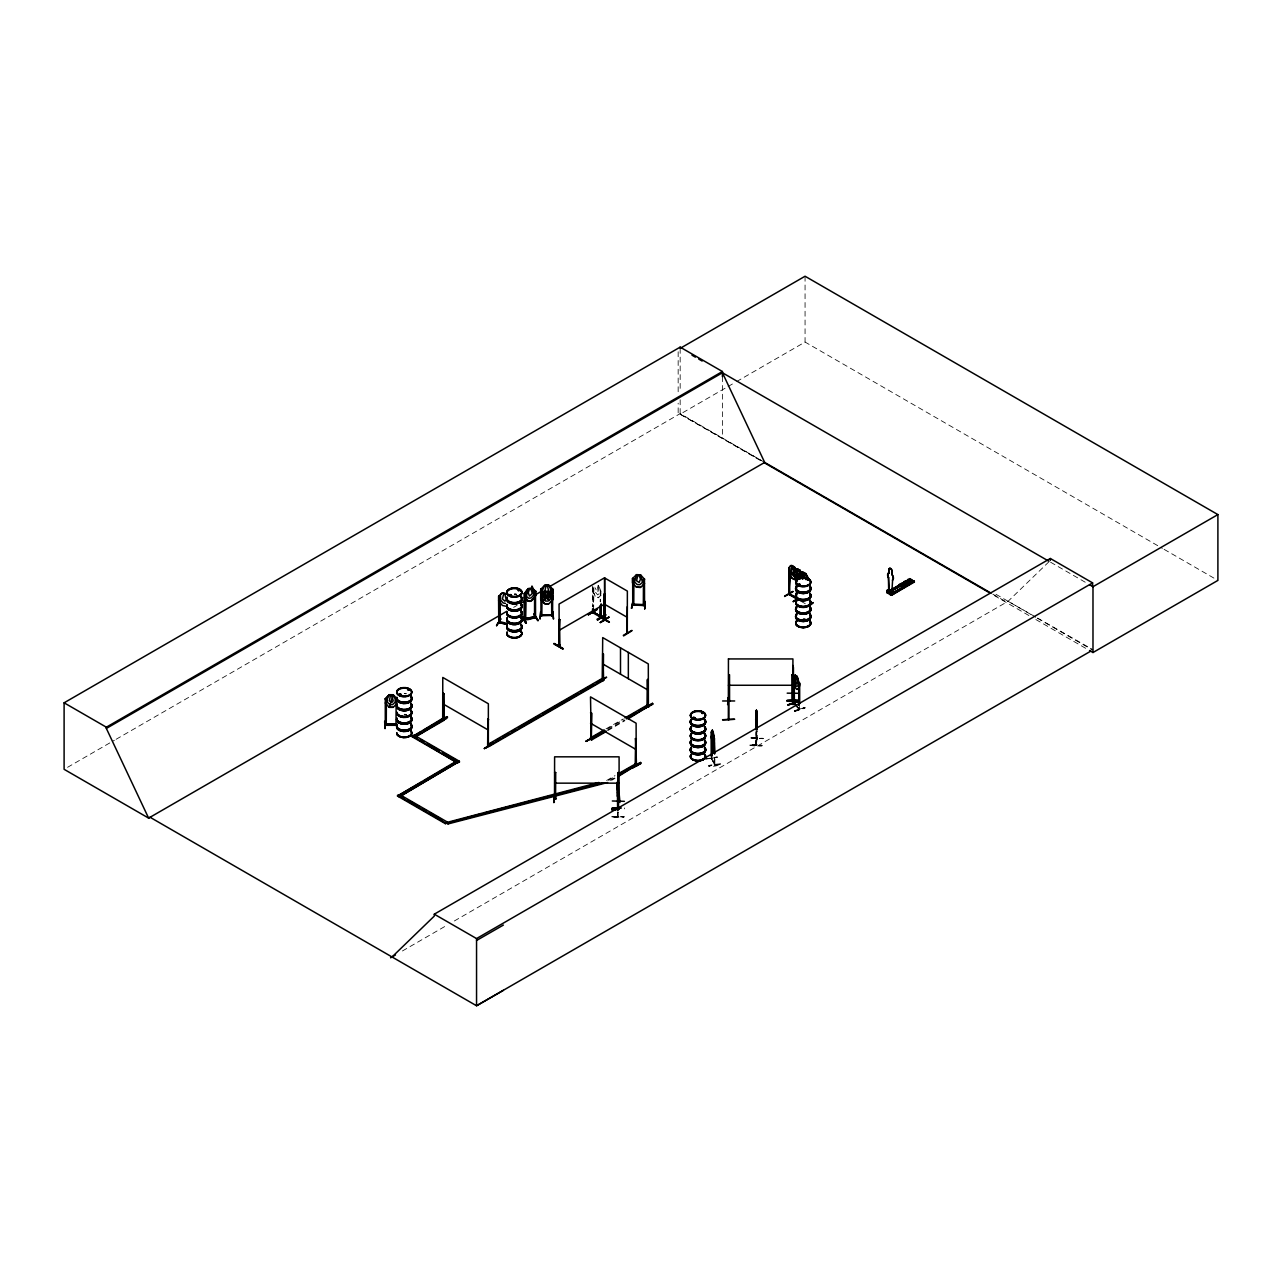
<?xml version="1.0" encoding="UTF-8"?>
<svg xmlns="http://www.w3.org/2000/svg" width="1282" height="1282" viewBox="0 0 1282 1282"><rect width="100%" height="100%" fill="white"/><g stroke="black" fill="none" stroke-linecap="round" stroke-linejoin="round"><path stroke-width="0.75" stroke-dasharray="5 3.75" d="M749.922 745.451C773.334 748.031 757.358 742.15 749.922 745.467M600.28 590.633L600.2 601.899M751.028 738.128L763.143 738.352L751.092 737.711M755.915 744.602L756.829 730.98M755.899 731.509L755.787 745.371L756.845 738.416M757.293 738.112L757.213 739.201L757.245 730.996M717.343 757.358L705.645 759.152M617.7 812.467L617.716 816.938L618.116 812.467M618.18 816.842L618.084 811.859M711.318 758.431L714.859 765.114L714.827 755.643M712.071 758.063L711.558 759.152L711.35 757.55M714.138 764.505C717.151 766.86 707.103 749.666 714.106 763.752M755.851 744.698L756.268 745.387L756.316 731.541M757.197 738.16L756.22 745.323L756.22 732.166M798.718 708.049L799.119 708.786M799.295 705.757L799.359 709.587L798.75 708.978M799.648 708.449L799.712 709.459L795.513 705.26M454.357 920.973L1008.085 601.29L1048.932 561.772M601.082 595.265L598.133 597.845L600.986 595.185L600.889 591.13L598.229 585.265L601.082 591.098L600.2 590.714M67.561 767.309L114.386 740.275M116.117 739.281L680.165 413.621L764.681 462.417L678.162 413.06L678.162 403.173M680.165 399.776L680.165 414.182L726.365 387.501M728.064 386.507L734.923 382.565M736.621 381.571L805.064 342.054L1162.389 548.359M513.633 607.364L517.095 605.36M598.085 585.409L599.479 593.438L597.62 594.864L593.87 590.217M592.38 590.361L595.377 596.034L598.181 597.668M600.2 590.617L600.889 591.13M595.233 596.178L592.476 590.297L592.476 587.525M605.969 728.897L623.244 718.93M607.7 728.737L623.244 719.747M607.636 729.859L624.911 719.891M607.636 730.692L624.911 720.708M606.626 780.466L615.007 775.626M608.309 780.321L615.007 776.459M609.96 780.466L614.991 777.565M611.642 780.321L614.991 778.382M402.42 950.972L447.434 924.979M798.686 708.225L796.699 705.757M794.295 710.725C826.922 700.469 772.373 718.497 804.808 707.327M794.295 711.27L804.824 707.744M794.632 711.542L805.112 708.097M705.517 758.912L717.359 756.957L709.571 758.704M611.883 816.458C649.157 817.099 586.691 817.339 623.965 816.41M611.883 816.874L623.965 816.938L611.883 816.987M751.028 737.567L763.078 738.736M751.044 737.983L763.094 738.576M799.231 707.936L799.247 709.571L795.16 705.388M711.911 757.534L711.638 758.159M1008.085 601.29L1035.856 617.123M1037.587 618.116L1093.113 649.782M1164.12 549.353L1217.9 580.409M1050.599 562.221L1086.207 582.781M995.986 594.303L1035.68 617.219M1037.41 618.212L1092.601 650.086M992.813 594.143L1006.642 602.123M680.165 414.182L760.514 460.575M994.287 595.537L1028.917 615.536M1035.84 619.527L1087.793 649.525M800.962 601.242L805.945 604.11M714.362 765.098L714.138 758.864M617.652 816.794L617.668 811.859M597.46 586.771L598.085 591.355L597.14 592.412L595.297 587.893M805.064 276.239L805.064 342.054M798.686 707.952L798.702 709.074M756.733 731.605L756.733 739.201M722.423 376.716L722.423 438.572M714.427 757.582L714.459 765.178M711.542 758.095L711.67 759.184M680.165 348.367L680.165 391.875M678.162 351.749L678.162 393.286M624.414 807.948L624.414 808.894M600.489 590.441L600.489 601.723M593.87 587.076L593.662 607.187M593.374 588.55L593.374 607.364M592.893 587.941L592.893 606.739M592.572 586.211L592.588 606.915M803.221 618.469A7.5 4.327 0 0 1 805.16 618.629M514.354 594.367A7.644 4.407 0 0 1 516.342 594.528M404.247 714.667A7.644 4.407 0 0 1 406.234 714.811M749.97 744.986L762.021 745.691L749.97 744.986M720.516 763.784C695.261 766.091 716.862 768.255 720.516 763.784M720.516 764.152L708.85 766.027L720.516 764.216M516.309 594.159A7.532 4.343 0 0 0 514.354 594.015A7.548 4.359 0 0 1 516.309 594.159M406.202 693.754A7.532 4.343 0 0 0 404.247 693.61A7.548 4.359 0 0 1 406.202 693.738M406.202 714.459A7.532 4.343 0 0 0 404.247 714.314A7.548 4.359 0 0 1 406.202 714.443"/><path stroke-width="1.5" d="M617.539 788.254L617.459 784.071L617.668 796.603L617.716 794.632M617.459 784.231L617.62 781.716L617.636 810.032M792.885 667.361C793.382 660.743 792.052 674.669 793.254 674.22L793.318 703.706C794.984 705.084 792.244 700.95 794.375 703.097M611.802 809.823L615.248 809.775M722.583 700.982L734.682 700.966M617.507 786.908L617.636 783.142M799.087 700.581C784.712 702.921 780.866 699.027 799.087 700.212M786.988 700.533L799.087 700.645M792.725 673.066L792.869 667.553M799.071 701.03L786.988 700.837M617.475 784.808L617.62 781.86M755.739 718.305L756.492 710.18L756.22 728.4M792.965 676.303L792.885 667.762M617.539 790.081L617.507 790.161M711.542 732.711L711.638 755.354M714.138 753.223L714.058 737.967M714.074 738.208L714.827 753.768M384.632 721.526L385.081 728.577L385.177 721.061M386.555 698.706L385.273 698.962L386.507 698.818M384.985 728.448L385.081 721.526M385.273 702.985L389.183 707.311L393.27 707.263L397.308 703.129M396.154 724.058L397.003 724.074L385.417 723.929L385.241 724.923L397.132 725.067M386.251 724.33L385.193 724.282L386.379 724.01M386.395 698.93L386.251 725.292L386.235 698.626M389.247 694.892L393.205 694.924L395.176 699.043L395.176 702.167L392.564 704.635L389.92 704.619L387.26 702.103L387.26 698.978L389.247 694.892L385.273 698.962L389.183 694.7L393.27 694.732L397.308 699.027M391.875 695.373L393.221 700.853L391.875 702.472L389.263 700.821L390.545 695.357M393.27 694.732L389.183 707.311L393.27 707.343M396.026 698.978L397.132 698.738M396.186 698.738L395.978 725.003M396.026 724.09L396.987 724.378M617.443 783.558L618.068 784.328L617.62 781.716M617.668 796.459L617.716 794.76M756.268 712.375L755.899 729.634M787.196 693.161L799.279 693.306M617.555 792.516L617.523 793.494L617.475 787.933M793.366 677.281C795.128 678.819 791.811 676.095 795.305 675.005L797.324 677.12L799.263 683.274L799.295 703.882M798.766 682.633L798.75 705.212M756.252 718.625L756.364 716.269M890.397 590.505L888.698 591.13L888.41 577.749A4.038 2.324 60 0 1 889.003 572.91L889.179 569.256A2.019 1.17 60 0 1 890.605 568.439A2.019 1.17 60 0 1 892.032 570.907L892.032 574.448A4.038 2.324 60 0 1 892.609 579.977L891.839 592.428L888.538 590.794L890.493 590.345M796.587 572.269L797.388 572.846M802.74 571.836L805.689 573.535L808.766 579.079L807.644 578.839M789.375 593.165L789.76 594.8L789.568 568.118M528.184 588.678L524.338 593.582L525.7 593.342L525.46 619.783L525.732 593.229L524.354 593.358L524.434 619.959L524.498 593.582L528.136 588.614L532.03 587.877L535.7 591.322C533.809 593.935 529.418 575.778 533.825 594.848L531.357 597.845L528.873 598.357L526.373 596.402L528.136 588.614M499.74 596.595L498.682 596.386L499.692 596.226M542.046 589.319L540.86 589.159L540.988 615.793L541.821 615.793L542.11 589.287L540.86 589.399M633.661 578.47L632.667 578.422L632.747 605.072L632.539 603.79L633.645 603.758L633.773 605.104L633.885 578.615L632.475 578.615L636.497 574.64L640.567 574.833L644.574 579.288M712.584 731.557L712.92 739.313L712.712 731.541M888.875 591.29L889.211 590.97M890.012 589.8L889.708 590.601L888.458 589.8C888.394 595.457 889.596 592.749 890.173 589.72M603.277 679.893L601.819 678.643L487.833 744.457L487.641 745.723L487.881 719.138L488.346 746.14L488.362 703.754L442.771 677.441L442.691 719.811L442.675 718.753L443.796 718.994M442.979 719.539C446.521 720.837 452.963 711.526 438.572 721.558M488.234 746.06C488.378 745.451 487.048 743.56 489.484 745.419L603.485 679.604M591.371 738.736L590.505 738.24M591.579 738.512L590.425 738.192L590.441 739.249L591.258 739.698L591.579 713.145L590.505 712.872L591.29 713.321M602.46 679.204L603.598 680.373L602.7 653.58L602.62 679.861M618.357 776.443L636.785 764.985L635.135 764.024L636.401 764.393L635.535 763.896L618.357 773.703M631.353 608.309L633.036 600.841L631.946 608.197M636.497 574.64L634.558 581.964L637.218 584.576L639.846 584.704L642.458 582.348L640.567 574.833M632.763 605.04L644.59 605.328M632.763 604.078L644.301 604.639M637.843 575.426L639.157 575.49L640.503 579.127L639.157 582.509L636.561 580.762L637.859 575.362M644.59 583.39L640.567 587.444L636.497 587.172M636.545 587.14L640.503 587.332M643.34 579.192L644.461 578.999L644.558 605.569L632.635 604.992M644.461 578.999L643.42 579.224M643.34 605.569L643.452 578.951M643.227 604.816L644.59 604.367M644.734 608.934L645.167 601.466M644.686 608.886L645.167 601.835M755.803 718.978L756.316 729.65M756.829 717.808L756.364 710.18M756.316 718.369L756.124 719.394L756.011 718.545M756.492 722.711L756.011 725.051L756.701 716.237M600.2 605.665L600.297 617.459L609.383 622.091L600.665 616.77M601.05 616.482C599.479 616.001 601.194 616.674 600.97 604.223M601.258 604.062L601.226 617.139M796.539 572.157L796.507 598.79L788.831 594.351L788.879 567.958C795.417 556.34 786.459 589.416 790.065 594.624L789.76 594.8M789.76 594.111L796.795 597.556L796.539 598.774M711.734 733.288L712.359 730.131L713.786 737.711L713.096 741.861L711.734 736.413M600.2 622.427L608.934 617.107L600.377 622.459M795.882 676.367L795.225 681.127L796.539 684.043L797.212 681.271L795.994 676.335M399.423 695.261L399.423 694.315M401.298 694.844L399.663 694.203L400.465 695.132M400.945 694.572L399.744 694.748M399.487 695.116L401.186 694.363M409.343 689.908L408.109 690.101M408.862 690.277L408.91 689.412M408.605 689.363L409.022 690.245M509.851 595.505L510.957 594.608M519.37 590.137L518.232 590.521L518.793 589.88M519.114 590.377L518.633 589.8M693.802 718.513L692.825 718.096L694.764 718.433M694.812 717.984L693.225 718.433M695.116 718.273L694.171 717.696M702.119 712.808L701.783 713.129M702.776 712.904L702.151 713.129M800.24 585.121C800.721 583.422 798.125 585.986 799.439 583.999M807.083 579.704L808.317 579.913M800.881 574.865C803.686 568.663 802.067 572.862 801.394 578.422M524.242 619.703L525.508 619.735M524.642 619.927C532.126 619.559 534.882 617.235 535.604 616.37M554.048 644.141C581.259 658.756 536.197 632.731 562.67 649.013M554.449 643.836L563.07 648.692M792.597 566.548L791.603 571.484L793.446 574.16L794.391 573.102M803.798 572.99L802.804 578.967M529.466 589.063L528.264 592.877L529.466 596.082L531.982 593.935L531.982 592.108L530.716 588.807L529.418 588.999M889.836 589.944L888.907 591.082M788.206 705.084L798.686 701.558M503.682 593.79L502.432 598.998L504.884 601.146L506.15 599.784L504.916 594.047M797.676 578.759L795.785 575.201L797.196 568.775L800.048 570.314L802.804 576.179L800.048 570.314M525.732 623.212L526.341 622.555L525.732 623.228L521.646 616.61L526.373 623.1M728.352 700.549C730.291 698.337 728.4 703.786 728.561 699.988M728.897 719.779L728.849 674.845M588.31 614.751L596.803 609.815M784.6 596.499L793.109 591.563M447.001 717.007L441.857 719.987M606.642 677.329L599.8 681.303M594.736 736.445L585.842 741.268L593.454 737.374M602.3 679.107L603.566 679.444L602.844 678.979M488.057 745.467L489.484 746.236L603.598 680.373L603.437 679.316M635.135 764.024L636.192 765.578L636.112 723.208L590.505 696.879L591.29 739.65L591.579 713.145M648.388 705.324L647.138 704.956L648.388 706.286L648.307 663.916L602.7 637.587L602.332 680.133L603.437 680.277M635.215 765.066L635.632 738.592L636.497 765.402L635.632 764.905M502.416 593.069C511.742 595.681 498.922 589.544 500.541 596.771L500.541 599.896L503.041 602.909L505.525 603.437M540.651 611.61L540.059 619.094L540.732 612.107M553.856 802.5L554.417 794.984L553.856 802.516L554.449 801.987M728.16 697.568L727.663 704.635L728.272 697.648M788.943 594.383L788.943 593.422M496.567 625.263L500.797 618.677L496.567 625.632M711.35 756.62L711.318 732.054L712.359 730.131L714.459 738.833L714.427 753.832M714.298 742.919L713.289 744.954L714.459 743.015M604.575 619.334L603.518 620.376L604.447 618.869M603.646 620.248L605.328 620.296L604.864 593.742L605.328 620.296M524.354 618.725L525.444 618.453L525.332 619.446M524.45 619.623L535.604 617.331M498.57 600.489L502.352 605.473L506.198 606.274M496.647 625.776L500.637 619.126M507.111 624.142L498.762 622.635L498.906 596.082M498.65 621.658L500.044 621.658L498.842 621.401M499.804 622.924L499.627 596.258M793.382 703.69L794.375 704.058L794.279 683.338M400.833 694.796L399.631 694.251M408.109 689.732L408.349 690.245M518.537 590.377L519.322 590.393M519.274 590.601L518.329 590.601L519.114 589.912M693.578 717.359L692.857 718.273M800.16 584.993L798.205 585.121L799.039 584.047M807.356 579.865L807.836 580.281M901.342 584.656C902.945 588.967 904.531 581.515 901.214 585.521M531.982 600.329L535.78 595.361L532.03 600.409L528.136 601.13C519.066 591.755 528.569 605.184 531.934 600.232M800 576.339L798.125 576.868L797.212 574.721M554.481 797.949C556.26 796.875 556.436 800.08 554.513 799.183L554.609 756.829L619.094 756.829L619.094 799.151L618.966 797.885L617.876 798.478M554.481 798.91L555.827 798.91M729.65 700.293L728.561 700.02M791.827 674.701L792.917 674.941L791.827 674.701L791.956 701.334C789.936 699.203 795.128 700.421 791.731 700.341M797.324 689.428L799.311 687.312M540.732 614.511L541.821 614.447M540.732 615.472L541.917 615.456M551.484 614.511L552.702 614.511M551.484 615.472L552.814 615.472M540.683 589.432L544.722 585.185L548.824 585.185L552.846 589.432M540.683 595.473L544.786 591.322L546.084 585.906L547.414 585.906L548.76 591.306L547.414 592.925L544.802 591.306L542.799 595.425L542.799 598.566L545.459 601.05L548.103 601.05L550.715 598.566L550.715 595.425L548.76 591.403M552.846 589.351L552.846 593.614L548.76 597.604M552.846 593.614L548.824 597.781L544.722 597.781L540.683 593.534L540.683 589.351M552.846 599.575L548.824 603.822L544.722 603.742L540.683 599.639L540.683 595.393L544.722 591.226L548.824 591.226L552.846 595.473M605.328 619.334L604.527 619.254M626.898 632.234L627.283 632.459M604.527 620.328L604.575 577.926L627.363 591.082L627.283 633.02M392.036 956.965L434.294 916.085L434.294 914.178L1050.343 558.487L1092.601 582.893L1092.601 586.852M558.808 645.167L559.93 644.974L559.353 645.759M558.808 646.128L559.529 619.43L559.93 645.936L558.696 646.16L559.529 619.43M502.4 592.877L498.57 596.322L498.762 622.635L506.967 624.382M797.051 581.211L794.295 575.346L794.199 571.227L797.1 568.823M795.785 575.185L793.927 576.612L790.177 571.964M798.606 584.576L799.92 584.688M692.985 717.76L693.802 717.359M702.889 713.497L701.847 713.417M903.457 585.874L903.457 584.784L901.567 584.784M554.609 798.91L554.609 797.949L555.827 798.189M618.132 798.269L619.222 797.949M619.142 799.199L617.908 798.878L618.966 799.231M540.732 614.767L552.814 614.767M551.516 615.761L552.814 615.713M524.434 618.629L534.77 616.882M907.56 579.945C919.739 586.515 901.711 579.176 909.691 579.224M889.131 589.223L886.775 590.585L887.272 593.021L911.053 580.009M891.711 589.432L909.916 578.935L911.021 580.009M913.649 581.499L890.253 594.495M913.361 580.906L893.298 592.653M909.916 578.599L913.97 581.675M559.833 619.607L558.76 619.879M603.598 620.328L604.367 593.55L603.806 620.552M443.844 693.706L442.771 693.434L443.844 693.706L444.021 720.324L415.528 736.781L444.021 719.506L442.37 718.545L412.211 736.781L456.12 762.133L425.079 780.065M608.982 622.235L600.777 617.187M604.078 619.543L604.88 619.078M644.558 604.607L644.477 605.617M488.666 719.587L487.593 719.314M492.849 743.56L484.356 748.528L492.913 743.095M484.468 748.528L489.484 746.236M598.165 681.896L606.242 677.184M484.356 748.528L491.487 744.361M647.234 706.078L647.522 679.476L648.099 706.462M647.138 705.228L647.827 706.414M586.195 741.413L591.355 738.4M644.045 708.353L652.506 703.353L643.997 708.866L652.971 704.139L652.49 703.337M644.109 708.866L652.618 703.898M636.112 765.53L635.632 738.592M636.401 739.025L635.327 738.753M632.106 767.421L640.647 762.502L632.154 767.501M640.599 762.453C614.415 778.591 659.092 753.431 632.218 767.982M608.934 617.107L600.409 622.619M631.866 630.808L623.549 635.936M623.324 635.343L631.85 630.391M506.71 611.354L148.616 818.108L64.1 769.312L64.1 702.808L680.165 347.134L722.423 371.524L722.423 376.716M64.1 702.808L106.358 727.198L722.423 371.524M503.393 990.329L476.551 1005.761L150.058 817.259L148.616 818.108L106.358 728.432L722.423 372.758L1048.9 561.244M520.556 603.357L527.479 599.367M534.418 595.361L541.341 591.371M549.994 586.371L764.681 462.417L991.082 593.133M559.064 630.375L604.671 604.046M593.069 611.434L592.588 612.668L592.588 608.79M588.374 614.895L596.931 609.399L588.374 614.334M596.979 619.318L605.537 614.415M605.921 615.072L597.396 620.071L605.553 614.847M412.211 736.781L420.576 731.942M423.925 730.003L440.688 720.324M479.724 814.214L445.367 823.669L397.484 796.01L456.136 761.316M397.484 796.01L421.634 782.068M795.785 572.06L794.536 567.013L791.539 565.394L794.391 567.157L797.292 572.894L797.276 580.329M607.588 782.533L447.995 823.941L447.033 821.874L400.801 795.193L400.801 796.01L459.469 761.316L399.135 796.971M489.548 744.281L493.009 742.294M496.471 740.291L499.916 738.304M503.377 736.301L508.553 733.32M512.015 731.317L515.46 729.33M518.922 727.327L539.642 715.372M543.103 713.369L577.637 693.434M581.099 691.431L593.181 684.46M596.643 682.457L601.819 679.476L603.485 680.422M788.686 572.109L791.539 577.926L794.439 579.592L797.388 577.012L794.391 579.464L791.587 577.845L788.783 572.044L788.783 567.878M794.199 571.227L792.5 566.612M798.958 570.442L800.112 578.182M794.199 575.394L796.491 579.656M799.888 578.535L799.984 574.304M808.589 579.272L805.737 573.455L806.987 578.503M788.895 594.303L796.41 597.957M797.132 599.848L793.238 601.578L796.715 599.127M796.715 599.495L793.238 601.578L796.779 599.591M813.012 602.54L809.567 605.04M810.048 605.312L813.06 603.021M604.239 729.907L590.425 737.871L592.092 738.833L605.905 730.868M624.975 717.936L647.426 704.972L649.093 705.933L628.356 718.721M602.508 731.718L590.425 738.704L592.092 739.666L605.905 731.685M626.69 717.76L635.327 712.776M638.789 710.773L647.426 705.789L649.093 706.751M397.484 795.193L445.367 822.836L598.934 782.469M626.626 718.898L649.093 705.933M892.609 579.977L892.432 580.073A4.038 2.324 60 0 0 891.839 574.56L892.032 570.907M889.003 572.91L889.179 569.256M888.41 577.749L888.586 577.637A4.038 2.324 60 0 1 889.179 572.814M886.775 590.585L889.452 589.416M899.195 584.768C911.822 590.457 893.025 585.393 901.55 583.406L905.829 586.227L901.55 583.406M903.65 582.204C916.261 587.893 897.464 582.829 905.989 580.858L910.268 583.663L905.989 580.858M893.394 593.406L893.073 591.499L893.073 592.861L890.718 594.223L887.112 592.14L889.708 590.473M891.487 589.72L909.916 579.111M910.701 579.592L887.593 592.781M887.817 593.326L909.435 580.954M890.718 594.223L890.718 592.861L893.073 591.499M890.718 592.861L893.394 591.691M914.178 581.067L890.445 594.816L914.194 581.387L891.359 595.345L914.483 581.98M914.194 581.563L890.814 595.04L891.054 593.053M620.039 773.559L633.452 765.803M618.357 775.626L636.785 764.985M390.577 957.798L395.497 954.962M434.294 914.178L476.551 938.568L1092.601 582.893M1089.604 584.752L1092.985 586.707L1217.9 514.595L1217.9 580.409L1092.985 652.522L1089.524 650.519M1090.87 651.08L476.551 1005.761L476.551 938.568M476.551 940.491L503.393 925.059M511.069 595.104L510.012 595.569M511.133 595.537L509.595 595.537M559.192 645.391L559.913 645.183M559.192 646.352L559.064 604.046L604.671 577.733L604.832 620.488M534.562 617.507L535.716 617.62M795.305 675.005L794.231 681.415L795.561 685.229L796.875 686.559L798.189 685.373C796.523 665.935 796.827 682.986 799.648 683.082L799.648 703.754M799.648 683.082C800.353 685.245 798.029 692.937 795.225 687.489L793.286 681.335M787.917 704.892L798.718 701.19M787.949 704.844L798.414 701.366M483.57 813.221L514.338 805.24M518.184 804.247L548.936 796.266M552.782 795.257L568.166 791.266M572.012 790.273L583.55 787.276M587.396 786.283L595.088 784.28M447.995 823.124L603.742 782.709M510.172 594.479L509.242 595.377M510.012 594.848L510.877 594.912M799.007 584.207L800.24 584.448M903.185 585.73L901.342 585.441M538.376 620.6L533.729 614.046L537.735 620.728M521.63 616.674L522.255 615.985L526.293 622.619M534.257 614.014L537.815 620.216M590.714 738.015L591.114 739.65M591.691 739.49L590.778 738.961L590.81 712.696M592.797 611.37L593.614 611.802M789.103 593.117L790.049 593.582M789.103 594.079L796.715 598.47M711.19 732.07L712.039 732.727L712.039 755.29M712.231 742.679L711.19 736.253L713.417 744.938M534.706 591.178L534.642 617.86L534.642 591.226M535.443 616.386L535.443 617.331M729.57 701.302L729.522 674.685M555.571 799.183L555.699 772.581L554.609 772.581L555.699 772.581M552.574 615.793L552.702 589.159L551.548 589.111L551.725 615.793L551.725 614.447M600.377 617.331L600.489 605.489M643.516 604.287L643.227 605.505M487.881 745.467L487.881 719.138M789.199 594.127L789.199 571.564M592.893 611.434L601.338 617.171M592.637 611.674L593.454 612.091M396.154 699.043L397.116 698.978M617.523 783.911L617.716 809.343M617.668 784.151L617.571 789.664M617.491 794.231L617.539 796.603M792.789 700.341L791.859 700.325M729.65 701.254L728.432 701.27M791.827 701.27L793.045 701.27L791.956 701.302M793.029 698.85L793.077 704.635L793.638 699.331M618.004 772.581L619.094 772.822L618.004 772.581L618.052 810.032M619.27 795.032L619.334 802.019M611.802 809.423L618.709 809.407L611.786 809.583M722.599 719.715L734.682 719.266L722.599 719.827M548.76 585.297L544.786 585.361L542.799 589.464L542.799 592.605L545.459 595.088L548.103 595.088L550.715 592.605C552.286 588.069 543.792 580.345 552.718 589.464M551.548 589.464L552.702 589.399M552.814 612.107L553.487 619.094L552.911 611.61M542.078 615.039L551.484 615.039M728.432 658.932L792.917 658.932L792.885 701.286L792.837 674.204M728.432 685.261L792.917 685.261M618.164 775.129L618.581 808.509M554.609 783.158L619.094 783.158M612.331 800.978L624.414 801.33M620.969 807.948L612.331 807.964L620.969 808.045M612.331 808.509L619.238 808.525M612.331 808.798L619.238 808.798L612.331 808.862L612.331 807.948M390.545 695.437L391.875 695.453M386.507 724.298L396.154 724.378M385.401 725.292L397.116 725.308M792.949 665.55L792.853 671.624M792.805 666.832L792.821 669.653M793.013 671.415L792.805 673.851L792.757 671.944M756.492 710.324L756.076 721.942L755.835 720.965M756.38 711.622L756.364 714.427M756.14 725.067L755.675 718.978M755.787 723.208L756.011 725.051M400.256 694.043L401.426 694.78M886.791 592.524L891.359 595.345M506.983 598.133L507.015 597.781A7.644 4.407 0 0 0 515.364 603.165A7.644 4.407 0 0 0 520.989 596.579M552.574 615.44L540.732 615.713M503.634 593.87L504.884 594.127M507.111 623.469L499.836 621.61M728.336 719.795L728.432 658.852M694.171 717.359L695.004 717.76M525.332 618.485L534.354 616.914M619.286 795.449L619.927 802.516M635.936 764.569L636.08 765.578M593.342 613.052L593.229 612.011M600.938 616.482L593.454 612.363L600.409 616.033M800.881 578.615L800.833 574.608M626.978 633.196L627.283 606.69M1217.9 514.595L805.064 276.239L680.165 348.367L680.165 347.134M691.992 355.194L695.373 357.149M698.754 359.088L702.135 361.043M763.976 462.562L989.095 592.54M909.916 578.935L914.178 581.403M888.266 589.928L892.032 592.316M797.051 568.695L800 570.394L801.394 575.298M799.055 570.378L798.125 569.849L797.212 572.878L794.391 567.157M803.718 573.038L805.593 579.528M792.757 591.419L784.68 596.082M604.575 604.255L627.363 617.411M600.97 617.395L592.637 612.636M602.7 663.916L648.307 690.245M590.505 723.208L636.112 749.537M635.135 764.841L636.785 765.803M442.771 703.77L488.362 730.083M444.021 720.324L442.37 718.545M459.469 761.316L413.862 734.987L417.243 737.775M420.624 739.714L424.005 741.669M427.371 743.624L439.197 750.435M442.578 752.39L459.469 762.149M412.211 735.948L457.802 763.111M400.801 796.01L404.231 797.981M407.66 799.968L419.647 806.891M423.06 808.862L426.489 810.833M429.919 812.82L441.905 819.743M793.862 704.203L793.734 677.152M443.844 720.003L443.059 693.258M442.819 718.882L443.636 720.26L443.54 693.883M794.343 703.401L796.699 705.757M796.33 705.885L793.67 702.456M540.828 593.502L544.786 597.604M540.683 599.575L544.786 603.71L548.76 603.71M636.481 587.236L632.459 582.877L632.475 578.615M447.995 823.941L447.033 821.874M889.179 590.649L888.586 577.637M522.095 616.498L526.213 623.068M722.423 372.758L764.681 462.417M714.427 738.785L714.01 738.144M799.856 578.294L798.846 575.714L800.337 573.439L798.382 574.817L796.475 571.163L797.869 575.169L796.298 577.509L798.349 576.019L799.583 579.32M499.884 596.37L499.916 622.876M713.289 732.439L714.33 738.849M1092.985 586.707L1092.985 652.522M1050.343 558.487L1050.343 560.41M887.112 590.762L887.112 592.14M802.708 576.163L802.708 578.903M799.103 688.178L799.103 705.1M794.295 571.163L794.295 575.41M793.43 667.377L793.43 676.784M757.245 712.183L757.149 729.746M756.829 721.574L756.829 729.089M756.717 712.023L756.733 729.714M711.766 732.118L711.766 756.572M647.522 679.476L647.522 705.789M628.34 652.394L628.34 678.723M620.504 647.859L620.504 674.188M603.485 654.028L603.277 680.582M601.819 678.643L601.819 679.476M593.662 609.078L593.758 612.876M593.374 609.238L593.454 613.052M592.092 738.833L592.092 739.666M552.846 595.393L552.846 599.639M535.78 591.194L535.828 595.441M535.491 591.034L535.555 617.684M445.367 822.836L445.367 823.669M395.914 724.09L395.898 725.292M385.289 698.642L385.273 725.211M106.358 727.198L106.358 728.432M809.839 593.79A7.644 4.407 0 0 1 803.221 600.425A7.644 4.407 0 0 1 796.603 593.79M809.711 599.928A7.5 4.327 0 0 1 803.221 606.418A7.5 4.327 0 0 1 796.731 599.928M809.759 600.088A7.548 4.359 0 0 1 803.221 606.626A7.548 4.359 0 0 1 796.683 600.088M809.839 586.531A7.644 4.407 0 0 1 803.221 593.149A7.644 4.407 0 0 1 796.603 586.531M809.839 593.422A7.644 4.407 0 0 1 803.221 600.04A7.644 4.407 0 0 1 796.603 593.422M809.839 586.162A7.644 4.407 0 0 1 803.221 592.781A7.644 4.407 0 0 1 796.603 586.162M809.839 614.495A7.644 4.407 0 0 1 803.221 621.129A7.644 4.407 0 0 1 796.603 614.495M809.711 620.632A7.5 4.327 0 0 1 803.221 627.122A7.5 4.327 0 0 1 796.731 620.632M809.711 601.018A7.5 4.327 0 0 1 803.221 607.508A7.5 4.327 0 0 1 796.731 601.018M809.759 620.776A7.548 4.359 0 0 1 803.221 627.331A7.548 4.359 0 0 1 796.683 620.776M796.683 621.033A7.548 4.359 0 0 0 803.221 627.571A7.532 4.343 0 0 0 809.743 621.033A7.532 4.343 0 0 1 803.221 627.571A7.532 4.343 0 0 1 796.699 621.033A7.532 4.343 0 0 0 803.221 627.571A7.548 4.359 0 0 0 809.759 621.033M809.759 600.617A7.548 4.359 0 0 1 803.221 607.171A7.548 4.359 0 0 1 796.683 600.617M809.839 607.235A7.644 4.407 0 0 1 803.221 613.854A7.644 4.407 0 0 1 796.603 607.235M809.839 614.126A7.644 4.407 0 0 1 803.221 620.744A7.644 4.407 0 0 1 796.603 614.126M809.839 606.867A7.644 4.407 0 0 1 803.221 613.485A7.644 4.407 0 0 1 796.603 606.867M889.003 569.352A2.019 1.17 60 0 1 890.429 568.535A2.019 1.17 60 0 1 891.839 571.003M704.603 727.102A7.644 4.407 0 0 1 697.985 733.737A7.644 4.407 0 0 1 691.367 727.102M704.491 733.657A7.516 4.343 0 0 1 697.985 740.163A7.548 4.359 0 0 1 691.447 733.641M691.479 733.657A7.516 4.343 0 0 0 697.985 740.163A7.548 4.359 0 0 0 704.523 733.641M704.603 719.843A7.644 4.407 0 0 1 697.985 726.461A7.644 4.407 0 0 1 691.367 719.843M704.603 726.734A7.644 4.407 0 0 1 697.985 733.352A7.644 4.407 0 0 1 691.367 726.734M704.603 719.474A7.644 4.407 0 0 1 697.985 726.093A7.644 4.407 0 0 1 691.367 719.474M704.603 747.807A7.644 4.407 0 0 1 697.985 754.441A7.644 4.407 0 0 1 691.367 747.807M704.507 748.271A7.532 4.343 0 0 1 697.985 754.794A7.548 4.359 0 0 1 691.463 748.271M691.463 748.271A7.532 4.343 0 0 0 697.985 754.794A7.548 4.359 0 0 0 704.523 748.271M704.475 753.944A7.5 4.327 0 0 1 697.985 760.434A7.5 4.327 0 0 1 691.495 753.944M704.475 734.33A7.5 4.327 0 0 1 697.985 740.82A7.5 4.327 0 0 1 691.495 734.33M704.523 754.088A7.548 4.359 0 0 1 697.985 760.643A7.548 4.359 0 0 1 691.447 754.088M704.507 754.377A7.532 4.343 0 0 1 697.985 760.883A7.548 4.359 0 0 1 691.463 754.361A7.516 4.343 0 0 0 697.985 760.867A7.516 4.343 0 0 0 704.491 754.361A7.548 4.359 0 0 1 697.985 760.899A7.532 4.343 0 0 1 691.463 754.377M704.523 733.945A7.548 4.359 0 0 1 697.985 740.483A7.548 4.359 0 0 1 691.447 733.945M704.603 740.547A7.644 4.407 0 0 1 697.985 747.166A7.644 4.407 0 0 1 691.367 740.547M704.603 747.438A7.644 4.407 0 0 1 697.985 754.056A7.644 4.407 0 0 1 691.367 747.438M704.603 740.179A7.644 4.407 0 0 1 697.985 746.797A7.644 4.407 0 0 1 691.367 740.179M520.845 610.36A7.5 4.327 0 0 1 515.332 616.802A7.5 4.327 0 0 1 507.127 611.402M507.095 598.454A7.532 4.343 0 0 0 515.348 603.886A7.548 4.359 0 0 0 520.893 597.396A7.532 4.343 0 0 1 515.348 603.886A7.548 4.359 0 0 1 507.079 598.454M507.079 597.236A7.548 4.359 0 0 0 515.348 602.684A7.548 4.359 0 0 0 520.893 596.178A7.532 4.343 0 0 1 515.348 602.668A7.532 4.343 0 0 1 507.095 597.236M507.095 605.713A7.532 4.343 0 0 0 515.348 611.145A7.548 4.359 0 0 0 520.893 604.671A7.532 4.343 0 0 1 515.348 611.145A7.548 4.359 0 0 1 507.079 605.713M520.989 604.223A7.644 4.407 0 0 1 515.364 610.793A7.644 4.407 0 0 1 506.983 605.28M520.989 603.838A7.644 4.407 0 0 1 515.364 610.424A7.644 4.407 0 0 1 506.983 604.912M507.095 604.495A7.532 4.343 0 0 0 515.348 609.944A7.548 4.359 0 0 0 520.893 603.453A7.532 4.343 0 0 1 515.348 609.944A7.548 4.359 0 0 1 507.079 604.495M520.989 596.947A7.644 4.407 0 0 1 515.364 603.534A7.644 4.407 0 0 1 506.983 598.021M507.111 611.867A7.516 4.343 0 0 0 515.348 617.283A7.516 4.343 0 0 0 520.861 610.809A7.548 4.359 0 0 1 515.348 617.251A7.532 4.343 0 0 1 507.095 611.818M507.063 611.802A7.548 4.359 0 0 0 515.348 617.251A7.532 4.343 0 0 0 520.877 610.777M520.845 631.065A7.5 4.327 0 0 1 515.332 637.507A7.5 4.327 0 0 1 507.127 632.106M520.909 611.049A7.548 4.359 0 0 1 515.348 617.555A7.548 4.359 0 0 1 507.063 612.107M507.095 619.158A7.532 4.343 0 0 0 515.348 624.59A7.548 4.359 0 0 0 520.893 618.116A7.532 4.343 0 0 1 515.348 624.59A7.548 4.359 0 0 1 507.079 619.158M507.079 617.94A7.548 4.359 0 0 0 515.348 623.389A7.548 4.359 0 0 0 520.893 616.898A7.532 4.343 0 0 1 515.348 623.373A7.532 4.343 0 0 1 507.095 617.94M507.095 626.417A7.532 4.343 0 0 0 515.348 631.866A7.548 4.359 0 0 0 520.893 625.376A7.532 4.343 0 0 1 515.348 631.866A7.548 4.359 0 0 1 507.079 626.417M520.989 624.927A7.644 4.407 0 0 1 515.364 631.497A7.644 4.407 0 0 1 506.983 625.985M520.989 624.542A7.644 4.407 0 0 1 515.364 631.129A7.644 4.407 0 0 1 506.983 625.616M507.095 625.215A7.532 4.343 0 0 0 515.348 630.648A7.548 4.359 0 0 0 520.893 624.158A7.532 4.343 0 0 1 515.348 630.648A7.548 4.359 0 0 1 507.079 625.199M520.989 617.652A7.644 4.407 0 0 1 515.364 624.238A7.644 4.407 0 0 1 506.983 618.725M520.989 617.283A7.644 4.407 0 0 1 515.364 623.869A7.644 4.407 0 0 1 506.983 618.341M507.063 632.507A7.548 4.359 0 0 0 515.348 637.955A7.548 4.359 0 0 0 520.909 631.449A7.532 4.343 0 0 1 515.348 637.923A7.532 4.343 0 0 1 507.095 632.491M520.909 631.193A7.548 4.359 0 0 1 515.348 637.699A7.548 4.359 0 0 1 507.063 632.25M396.715 706.43A7.532 4.343 0 0 0 406.202 710.629A7.548 4.359 0 0 0 410.785 704.251A7.532 4.343 0 0 1 406.202 710.629A7.548 4.359 0 0 1 396.699 706.43M410.865 703.802A7.644 4.407 0 0 1 405.24 710.388A7.644 4.407 0 0 1 396.859 704.86M410.865 703.433A7.644 4.407 0 0 1 405.24 710.02A7.644 4.407 0 0 1 396.859 704.491M410.865 696.543A7.644 4.407 0 0 1 405.24 703.129A7.644 4.407 0 0 1 396.859 697.6M410.865 696.158A7.644 4.407 0 0 1 405.24 702.744A7.644 4.407 0 0 1 396.859 697.232M396.699 712.536A7.548 4.359 0 0 0 406.202 716.734A7.548 4.359 0 0 0 410.785 710.356A7.532 4.343 0 0 1 406.202 716.734A7.532 4.343 0 0 1 396.715 712.536M410.753 709.924A7.516 4.343 0 0 1 406.186 716.285A7.516 4.343 0 0 1 396.731 712.087M396.715 705.212A7.532 4.343 0 0 0 406.202 709.411A7.548 4.359 0 0 0 410.785 703.033A7.532 4.343 0 0 1 406.202 709.411A7.548 4.359 0 0 1 396.699 705.212M396.715 699.171A7.532 4.343 0 0 0 406.202 703.369A7.548 4.359 0 0 0 410.785 696.991A7.532 4.343 0 0 1 406.202 703.369A7.548 4.359 0 0 1 396.699 699.171M396.715 697.953A7.532 4.343 0 0 0 406.202 702.151A7.548 4.359 0 0 0 410.785 695.773A7.532 4.343 0 0 1 406.202 702.151A7.548 4.359 0 0 1 396.699 697.953M410.785 710.1A7.548 4.359 0 0 1 406.202 716.494A7.548 4.359 0 0 1 396.699 712.279M410.785 710.645A7.548 4.359 0 0 1 406.202 717.039A7.548 4.359 0 0 1 396.699 712.824M396.715 727.134A7.532 4.343 0 0 0 406.202 731.333A7.548 4.359 0 0 0 410.785 724.955A7.532 4.343 0 0 1 406.202 731.333A7.548 4.359 0 0 1 396.699 727.134M410.865 724.506A7.644 4.407 0 0 1 405.24 731.093A7.644 4.407 0 0 1 396.859 725.564M410.865 724.138A7.644 4.407 0 0 1 405.24 730.724A7.644 4.407 0 0 1 396.859 725.195M410.865 717.247A7.644 4.407 0 0 1 405.24 723.833A7.644 4.407 0 0 1 396.859 718.305M410.865 716.862A7.644 4.407 0 0 1 405.24 723.449A7.644 4.407 0 0 1 396.859 717.936M396.699 733.24A7.548 4.359 0 0 0 406.202 737.438A7.548 4.359 0 0 0 410.785 731.061A7.532 4.343 0 0 1 406.202 737.438A7.532 4.343 0 0 1 396.715 733.24M410.753 730.628A7.516 4.343 0 0 1 406.186 736.99A7.516 4.343 0 0 1 396.731 732.791M396.715 725.916A7.532 4.343 0 0 0 406.202 730.115A7.548 4.359 0 0 0 410.785 723.737A7.532 4.343 0 0 1 406.202 730.115A7.548 4.359 0 0 1 396.699 725.916M396.715 719.875A7.532 4.343 0 0 0 406.202 724.074A7.548 4.359 0 0 0 410.785 717.696A7.532 4.343 0 0 1 406.202 724.074A7.548 4.359 0 0 1 396.699 719.875M396.715 718.657A7.532 4.343 0 0 0 406.202 722.856A7.548 4.359 0 0 0 410.785 716.478A7.532 4.343 0 0 1 406.202 722.856A7.548 4.359 0 0 1 396.699 718.657M410.737 711.013A7.5 4.327 0 0 1 406.186 717.359A7.5 4.327 0 0 1 396.747 713.177M410.785 730.788A7.548 4.359 0 0 1 406.202 737.182A7.548 4.359 0 0 1 396.699 732.967M543.776 594.127L545.908 597.284L543.68 600.537L546.581 597.877L549.497 600.537L547.302 597.268L549.401 594.127L546.645 596.643L543.776 594.127M546.084 591.867L544.802 597.268L547.414 598.886L548.76 595.425L547.414 591.867L546.084 591.947M797.901 584.913A7.532 4.343 0 0 0 810.496 582.973A7.548 4.359 0 0 0 801.266 577.637A7.548 4.359 0 0 0 797.885 584.929A7.548 4.359 0 0 0 810.512 582.973A7.532 4.343 0 0 0 801.266 577.653A7.532 4.343 0 0 0 797.901 584.913M803.221 600.777A7.532 4.343 0 0 0 809.743 594.255A7.548 4.359 0 0 1 803.221 600.777A7.548 4.359 0 0 1 796.683 594.255A7.532 4.343 0 0 0 803.221 600.777M799.471 586.211A7.516 4.343 0 0 0 810.737 582.461A7.516 4.343 0 0 0 799.471 578.711A7.516 4.343 0 0 0 799.471 586.211M803.221 606.851A7.532 4.343 0 0 0 809.743 600.329A7.548 4.359 0 0 1 803.221 606.883A7.548 4.359 0 0 1 796.683 600.345A7.532 4.343 0 0 0 803.221 606.851M797.885 585.185A7.548 4.359 0 0 0 810.512 583.23A7.548 4.359 0 0 0 801.266 577.878A7.548 4.359 0 0 0 797.885 585.185M803.221 599.559A7.532 4.343 0 0 0 809.743 593.037A7.548 4.359 0 0 1 803.221 599.559A7.548 4.359 0 0 1 796.683 593.037A7.532 4.343 0 0 0 803.221 599.559M803.221 593.502A7.532 4.343 0 0 0 809.743 586.996A7.548 4.359 0 0 1 803.221 593.518A7.548 4.359 0 0 1 796.683 586.98A7.532 4.343 0 0 0 803.221 593.502M803.221 592.284A7.532 4.343 0 0 0 809.743 585.778A7.548 4.359 0 0 1 803.221 592.3A7.548 4.359 0 0 1 796.683 585.762A7.532 4.343 0 0 0 803.221 592.284M803.221 621.482A7.532 4.343 0 0 0 809.743 614.959A7.548 4.359 0 0 1 803.221 621.482A7.548 4.359 0 0 1 796.683 614.959A7.532 4.343 0 0 0 803.221 621.482M803.221 620.264A7.532 4.343 0 0 0 809.743 613.741A7.548 4.359 0 0 1 803.221 620.264A7.548 4.359 0 0 1 796.683 613.741A7.532 4.343 0 0 0 803.221 620.264M803.221 614.206A7.532 4.343 0 0 0 809.743 607.7A7.548 4.359 0 0 1 803.221 614.222A7.548 4.359 0 0 1 796.683 607.684A7.532 4.343 0 0 0 803.221 614.206M803.221 612.988A7.532 4.343 0 0 0 809.743 606.482A7.548 4.359 0 0 1 803.221 613.004A7.548 4.359 0 0 1 796.683 606.466A7.532 4.343 0 0 0 803.221 612.988M692.665 718.224A7.532 4.343 0 0 0 705.26 716.285A7.532 4.343 0 0 0 696.046 710.965A7.548 4.359 0 0 0 692.649 718.273A7.548 4.359 0 0 0 705.292 716.317A7.548 4.359 0 0 0 696.03 710.965A7.532 4.343 0 0 0 692.665 718.224M697.985 734.089A7.532 4.343 0 0 0 704.507 727.567A7.548 4.359 0 0 1 697.985 734.089A7.548 4.359 0 0 1 691.463 727.567A7.532 4.343 0 0 0 697.985 734.089M697.985 739.73A7.5 4.327 0 0 0 704.475 733.24A7.548 4.359 0 0 1 697.985 739.938A7.548 4.359 0 0 1 691.447 733.384A7.5 4.327 0 0 0 697.985 739.73M692.681 718.849A7.5 4.327 0 0 0 705.228 716.91A7.5 4.327 0 0 0 696.046 711.606A7.5 4.327 0 0 0 692.681 718.849M692.649 718.497A7.548 4.359 0 0 0 705.292 716.542A7.548 4.359 0 0 0 696.03 711.19A7.548 4.359 0 0 0 692.649 718.497M697.985 732.871A7.532 4.343 0 0 0 704.507 726.349A7.548 4.359 0 0 1 697.985 732.871A7.548 4.359 0 0 1 691.463 726.349A7.532 4.343 0 0 0 697.985 732.871M697.985 726.814A7.532 4.343 0 0 0 704.507 720.308A7.548 4.359 0 0 1 697.985 726.83A7.548 4.359 0 0 1 691.463 720.292A7.532 4.343 0 0 0 697.985 726.814M697.985 725.596A7.532 4.343 0 0 0 704.507 719.09A7.548 4.359 0 0 1 697.985 725.612A7.548 4.359 0 0 1 691.463 719.074A7.532 4.343 0 0 0 697.985 725.596M697.985 753.576A7.532 4.343 0 0 0 704.507 747.053A7.548 4.359 0 0 1 697.985 753.576A7.548 4.359 0 0 1 691.463 747.053A7.532 4.343 0 0 0 697.985 753.576M697.985 747.518A7.532 4.343 0 0 0 704.507 741.012A7.548 4.359 0 0 1 697.985 747.534A7.548 4.359 0 0 1 691.463 740.996A7.532 4.343 0 0 0 697.985 747.518M697.985 746.3A7.532 4.343 0 0 0 704.507 739.794A7.548 4.359 0 0 1 697.985 746.316A7.548 4.359 0 0 1 691.463 739.778A7.532 4.343 0 0 0 697.985 746.3M510.605 596.034A7.516 4.343 0 0 0 521.87 592.284A7.516 4.343 0 0 0 510.605 588.518A7.548 4.359 0 0 0 510.589 596.066A7.548 4.359 0 0 0 521.902 592.3A7.548 4.359 0 0 0 510.589 588.534A7.516 4.343 0 0 0 510.605 596.034M510.621 596.643A7.5 4.327 0 0 0 521.854 592.893A7.5 4.327 0 0 0 510.621 589.143A7.5 4.327 0 0 0 510.621 596.643M510.589 596.306A7.548 4.359 0 0 0 521.918 592.524A7.548 4.359 0 0 0 510.589 588.759A7.548 4.359 0 0 0 510.589 596.306M515.348 617.908A7.516 4.343 0 0 0 520.861 611.434A7.5 4.327 0 0 1 515.332 617.892A7.516 4.343 0 0 1 507.111 612.492A7.5 4.327 0 0 0 515.332 617.892M400.497 695.613A7.516 4.343 0 0 0 411.762 691.863A7.516 4.343 0 0 0 400.497 688.113A7.516 4.343 0 0 0 400.497 695.613M400.497 696.238A7.516 4.343 0 0 0 411.762 692.488A7.516 4.343 0 0 0 400.497 688.738A7.516 4.343 0 0 0 400.497 696.238M400.465 695.902A7.548 4.359 0 0 0 411.81 692.12A7.548 4.359 0 0 0 400.465 688.338A7.548 4.359 0 0 0 400.465 695.902"/></g></svg>
